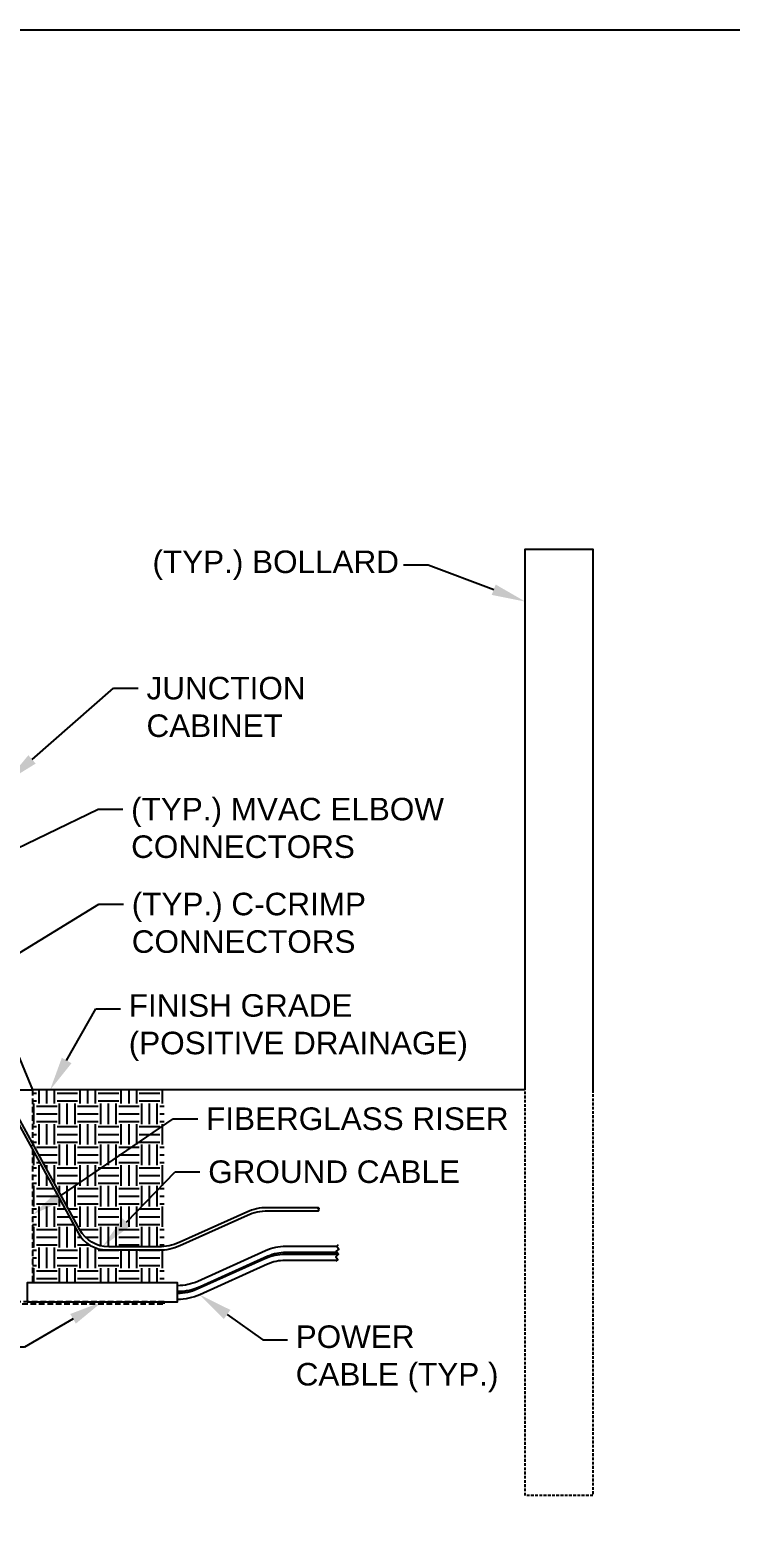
# Model space of a CAD drawing. Header units: feet. Extents: x -689 to 11593, y -511 to 1546.
# Drawn here: x 190 to 252.2, y 745 to 877.4 of the extents above; entities that cross this region are included whole.
import ezdxf
from ezdxf import colors
from ezdxf.entities.mleader import LeaderData, LeaderLine
from ezdxf.enums import TextEntityAlignment as Align
from ezdxf.math import Vec2, Vec3

# ---------------------------------------------------------------- set-up
doc = ezdxf.new("R2018")
doc.units = ezdxf.units.FT
doc.header["$MEASUREMENT"] = 0
doc.linetypes.add('HIDDEN', pattern=[0.375, 0.25, -0.125])
for name, color, linetype in [('E-CABL-ACF', 1, 'AC_CABLE_FEEDER'), ('E-COND-PVC', 4, 'Continuous'), ('E-DETL-1', 7, 'Continuous'), ('E-EQPM-ENCL', 8, 'Continuous'), ('E-FIN-GR', 4, 'Continuous'), ('E-HATCH', 9, 'Continuous'), ('G-ANNO-TEXT', 1, 'Continuous')]:
    doc.layers.add(name, color=color, linetype=linetype)
doc.layers.add('G-NPLT', color=67, linetype='Continuous', plot=False)
doc.styles.add('NEI-A', font='arial.ttf')
doc.styles.get("Standard").update_dxf_attribs({"font": 'arial.ttf'})
doc.linetypes.add('AC_CABLE_FEEDER', pattern='A,0.2,-0.05,0,-0.05,0.2,-0.12,["ACF",Standard,S=0.1,R=0,X=-0.05,Y=-0.05],-0.3,0.2,-0.05,0,-0.05', length=1.22)

# ---------------------------------------------------------------- blocks, each defined once
blk = doc.blocks.new('DETAIL_TITLE')
at = {"style": 'NEI-A', "flags": 8}
blk.add_attdef('#', text='', height=0.2, dxfattribs=at).set_placement((0.592, -0.511), align=Align.MIDDLE_CENTER)
at = {"lineweight": 30, "flags": 104}
blk.add_attdef('DETAIL_TITLE', text='', height=0.2, dxfattribs=at).set_placement((0.91, -0.525), align=Align.BOTTOM_LEFT)
at = {"style": 'NEI-A'}
for tag, p in [('SCALE:', (0.939, -0.738)), ('1"_=_', (1.547, -0.738))]:
    blk.add_attdef(tag, text='', height=0.1, dxfattribs=at).set_placement(p, align=Align.BOTTOM_LEFT)

msp = doc.modelspace()

# ---------------------------------------------------------------- linework, layer by layer
at = {"layer": 'E-CABL-ACF', "linetype": 'Continuous', "flags": 128}
msp.add_lwpolyline([(217.27969, 769.34751), (212.71534, 769.34751, 0.106093529), (210.9166, 768.9615), (204.90375, 766.25616, -0.106093529), (203.10501, 765.87014)], format="xyb", dxfattribs=at)
at = {"layer": 'E-COND-PVC'}
msp.add_lwpolyline([(189.73616, 764.44171), (203.10501, 764.44171), (203.10501, 766.13052), (189.73616, 766.13052), (189.73616, 766.13052)], close=True, dxfattribs=at)
at = {"layer": 'E-DETL-1', "color": 64, "linetype": 'Continuous', "flags": 128}
msp.add_lwpolyline([(215.62835, 772.51979, 0.512701525), (215.62835, 772.65679, -0.512701525), (215.62835, 772.79378, -0.512701525), (215.62835, 772.65679, 0.512701525)], format="xyb", dxfattribs=at)
at = {"layer": 'E-EQPM-ENCL', "linetype": 'Continuous', "ltscale": 2, "flags": 128}
for points in [[(188.58435, 787.17919), (190.23616, 783.24554)], [(123.19891, 783.24554), (190.23616, 783.24554)]]:
    msp.add_lwpolyline(points, dxfattribs=at)
at = {"layer": 'E-EQPM-ENCL', "linetype": 'HIDDEN', "ltscale": 2, "flags": 128}
msp.add_lwpolyline([(190.23616, 783.24554), (190.23616, 766.13052)], dxfattribs=at)
at = {"layer": 'E-EQPM-ENCL', "linetype": 'HIDDEN', "ltscale": 2}
msp.add_lwpolyline([(147.3005, 764.24882), (201.92645, 764.24882), (201.92645, 764.44171), (147.40279, 764.44171)], dxfattribs=at)
at = {"layer": 'G-ANNO-TEXT'}
msp.add_lwpolyline([(217.36881, 769.50115), (217.26138, 769.38057), (217.41244, 769.10781), (217.18689, 768.93884), (217.3908, 768.66088), (217.15609, 768.44391), (217.34013, 768.19013), (217.16915, 768.03357)], dxfattribs=at)
at = {"layer": 'G-NPLT'}
msp.add_lwpolyline([(0, 877.3502), (496, 877.3502), (496, 436.069), (0, 436.069)], close=True, dxfattribs=at)

# ---------------------------------------------------------------- block references
at = {"layer": 'G-ANNO-TEXT'}
ref = msp.add_blockref('DETAIL_TITLE', (119.10873, 745.31457), dxfattribs=dict(at, xscale=10, yscale=10, zscale=10))
lines = msp.add_mtext('{\\L2-WAY MEDIUM VOLTAGE JUNCTION BOX (FRONT VIEW)}', dxfattribs={"layer": '0', "insert": (128.20769, 743.06318), "char_height": 78.7635871, "attachment_point": 1})
ref.add_attrib('DETAIL_TITLE', '', (128.20769, 743.06318)).embed_mtext(lines)

# ---------------------------------------------------------------- next in the draw order: leaders
ml = msp.add_multileader_mtext('Standard', dxfattribs=at)
ml.set_content('\\pxsm1;JUNCTION CABINET', color=256, style='NEI-A')
ml.set_leader_properties()
ml.build(insert=Vec2(0, 0))
ml.multileader.update_dxf_attribs({"dogleg_length": 3, "arrow_head_size": 3})
ctx = ml.context
ctx.base_point, ctx.char_height, ctx.arrow_head_size, ctx.landing_gap_size, ctx.plane_origin = Vec3(199.61715, 818.89722), 2, 3, 0.73064, Vec3(175.5134, 798.71261)
notes = []
notes.append((ctx, [(0, (1, 1, 0), (197.42522, 818.89722), (1, 0), 2.19193, [(0, [(187.9198, 810.617)], 0, [])])]))
ctx.mtext.insert, ctx.mtext.width, ctx.mtext.line_spacing_factor, ctx.mtext.flow_direction = Vec3(200.34779, 819.91428), 9.8540412, 0.6, 5
ctx.mtext.has_bg_fill, ctx.mtext.bg_color, ctx.mtext.bg_scale_factor, ctx.mtext.bg_transparency, ctx.mtext.use_window_bg_color = 1, -1073741824, 1.5, 0, 1
ml = msp.add_multileader_mtext('Standard', dxfattribs=at)
ml.set_content('\\pxsm1,t2;FINISH GRADE \\P\\ptz;(POSITIVE DRAINAGE)', color=256, style='NEI-A')
ml.set_leader_properties()
ml.build(insert=Vec2(0, 0))
ml.multileader.update_dxf_attribs({"dogleg_length": 3, "arrow_head_size": 3})
ctx = ml.context
ctx.base_point, ctx.char_height, ctx.arrow_head_size, ctx.landing_gap_size, ctx.plane_origin = Vec3(198.04169, 790.45384), 2, 3, 0.73064, Vec3(175.55289, 764.19117)
notes.append((ctx, [(0, (1, 1, 0), (195.84976, 790.45384), (1, 0), 2.19193, [(0, [(191.78482, 783.24554)], 0, [])])]))
ctx.mtext.insert, ctx.mtext.width, ctx.mtext.defined_height, ctx.mtext.line_spacing_factor, ctx.mtext.flow_direction = Vec3(198.77233, 791.74784), 31.0325094, 8.47896, 0.6, 5
ctx.mtext.has_bg_fill, ctx.mtext.bg_color, ctx.mtext.bg_scale_factor, ctx.mtext.bg_transparency, ctx.mtext.use_window_bg_color = 1, -1073741824, 1.5, 0, 1
ml = msp.add_multileader_mtext('Standard', dxfattribs=at)
ml.set_content('\\pxsm1;8" SCH. 40 (TYP.)', color=256, style='NEI-A')
ml.set_leader_properties()
ml.build(insert=Vec2(0, 0))
ml.multileader.update_dxf_attribs({"dogleg_length": 3, "arrow_head_size": 3})
ctx = ml.context
ctx.base_point, ctx.char_height, ctx.arrow_head_size, ctx.landing_gap_size, ctx.plane_origin = Vec3(163.34608, 760.42493), 2, 3, 0.73064, Vec3(156.95595, 736.05765)
notes.append((ctx, [(1, (1, 1, 0), (189.51362, 760.42493), (-1, 0), 2.19193, [(0, [(196.42059, 764.44171)], 0, [])])]))
ctx.mtext.insert, ctx.mtext.width, ctx.mtext.defined_height, ctx.mtext.line_spacing_factor, ctx.mtext.flow_direction = Vec3(164.07673, 761.71892), 23.5039303, 6.3164, 0.6, 5
ctx.mtext.has_bg_fill, ctx.mtext.bg_color, ctx.mtext.bg_scale_factor, ctx.mtext.bg_transparency, ctx.mtext.use_window_bg_color = 1, -1073741824, 1.5, 0, 1
ml = msp.add_multileader_mtext('Standard', dxfattribs=at)
ml.set_content('\\pxsm1;POWER CABLE (TYP.)', color=256, style='NEI-A')
ml.set_leader_properties()
ml.build(insert=Vec2(0, 0))
ml.multileader.update_dxf_attribs({"dogleg_length": 3, "arrow_head_size": 3})
ctx = ml.context
ctx.base_point, ctx.char_height, ctx.arrow_head_size, ctx.landing_gap_size, ctx.plane_origin = Vec3(212.8654, 761.05033), 2, 3, 0.73064, Vec3(165.60474, 736.68305)
notes.append((ctx, [(0, (1, 1, 0), (210.67347, 761.05033), (1, 0), 2.19193, [(0, [(205.06939, 765.06711)], 0, [])])]))
ctx.mtext.insert, ctx.mtext.width, ctx.mtext.defined_height, ctx.mtext.line_spacing_factor, ctx.mtext.flow_direction = Vec3(213.59604, 762.34433), 18.5253262, 6.3164, 0.6, 5
ctx.mtext.has_bg_fill, ctx.mtext.bg_color, ctx.mtext.bg_scale_factor, ctx.mtext.bg_transparency, ctx.mtext.use_window_bg_color = 1, -1073741824, 1.5, 0, 1
for ctx, leaders in notes:
    for number, flags, end, landing, length, lines in leaders:
        leader = LeaderData()
        leader.index, (leader.has_last_leader_line, leader.has_dogleg_vector, leader.attachment_direction) = number, flags
        leader.last_leader_point, leader.dogleg_vector, leader.dogleg_length = Vec3(end), Vec3(landing), length
        for number, points, colour, breaks in lines:
            line = LeaderLine()
            line.index, line.vertices, line.color, line.breaks = number, Vec3.list(points), colors.encode_raw_color(colour), breaks
            leader.lines.append(line)
        ctx.leaders.append(leader)

# ---------------------------------------------------------------- next in the draw order: linework, layer by layer
at = {"layer": 'E-CABL-ACF', "linetype": 'Continuous', "flags": 128}
for points in [[(217.27542, 768.81816), (212.71534, 768.81816, 0.106093529), (211.1338, 768.47876), (205.12095, 765.77342, -0.106093529), (203.10501, 765.34079)], [(217.36951, 768.6412), (212.66378, 768.6412, 0.106093529), (210.86505, 768.25519), (204.85219, 765.54985, -0.103121086), (203.10501, 765.16414, -0.103121086)], [(217.24642, 768.11185), (212.66378, 768.11185, 0.106093529), (211.08224, 767.77245), (205.06939, 765.06711, -0.103441263), (203.10501, 764.63476, -0.103441263)]]:
    msp.add_lwpolyline(points, format="xyb", dxfattribs=at)
at = {"layer": 'E-DETL-1', "color": 64, "linetype": 'Continuous', "flags": 128}
for points in [[(183.91154, 789.0179, -0.198591478), (184.34664, 788.66794), (194.2705, 770.56039, 0.273920873), (196.83341, 769.04243), (201.49418, 769.04243, 0.106093529), (203.29292, 769.42844), (209.30577, 772.13378, -0.106093529), (211.10451, 772.51979), (215.62835, 772.51979)], [(215.62835, 772.79378), (211.04571, 772.79378, 0.106093529), (209.24697, 772.40777), (203.23412, 769.70243, -0.106093529), (201.43538, 769.31642), (196.99569, 769.31642, -0.273920873), (194.43278, 770.83438), (184.50892, 788.94193, 0.160109262), (184.1757, 789.25357)]]:
    msp.add_lwpolyline(points, format="xyb", dxfattribs=at)
at = {"layer": 'E-FIN-GR', "flags": 128}
msp.add_lwpolyline([(233.98743, 783.24554), (190.23616, 783.24554)], dxfattribs=at)

# ---------------------------------------------------------------- next in the draw order: leaders
at = {"layer": 'G-ANNO-TEXT'}
ml = msp.add_multileader_mtext('Standard', dxfattribs=at)
ml.set_content('\\pxsm1;(TYP.) MVAC ELBOW CONNECTORS', color=256, style='NEI-A')
ml.set_leader_properties()
ml.build(insert=Vec2(0, 0))
ml.multileader.update_dxf_attribs({"dogleg_length": 3, "arrow_head_size": 3})
ctx = ml.context
ctx.base_point, ctx.char_height, ctx.arrow_head_size, ctx.landing_gap_size, ctx.plane_origin = Vec3(198.25287, 808.15854), 2, 3, 0.73064, Vec3(181.44898, 776.25141)
notes = []
notes.append((ctx, [(0, (1, 1, 0), (196.06095, 808.15854), (1, 0), 2.19193, [(0, [(181.88239, 801.33504)], 0, [])])]))
ctx.mtext.insert, ctx.mtext.width, ctx.mtext.defined_height, ctx.mtext.line_spacing_factor, ctx.mtext.flow_direction = Vec3(198.98352, 809.1756), 34.1647309, 10.24652, 0.6, 5
ctx.mtext.has_bg_fill, ctx.mtext.bg_color, ctx.mtext.bg_scale_factor, ctx.mtext.bg_transparency, ctx.mtext.use_window_bg_color = 1, -1073741824, 1.5, 0, 1
for ctx, leaders in notes:
    for number, flags, end, landing, length, lines in leaders:
        leader = LeaderData()
        leader.index, (leader.has_last_leader_line, leader.has_dogleg_vector, leader.attachment_direction) = number, flags
        leader.last_leader_point, leader.dogleg_vector, leader.dogleg_length = Vec3(end), Vec3(landing), length
        for number, points, colour, breaks in lines:
            line = LeaderLine()
            line.index, line.vertices, line.color, line.breaks = number, Vec3.list(points), colors.encode_raw_color(colour), breaks
            leader.lines.append(line)
        ctx.leaders.append(leader)

# ---------------------------------------------------------------- next in the draw order: leaders
ml = msp.add_multileader_mtext('Standard', dxfattribs=at)
ml.set_content('\\pxsm1;(TYP.) C-CRIMP CONNECTORS', color=256, style='NEI-A')
ml.set_leader_properties()
ml.build(insert=Vec2(0, 0))
ml.multileader.update_dxf_attribs({"dogleg_length": 3, "arrow_head_size": 3})
ctx = ml.context
ctx.base_point, ctx.char_height, ctx.arrow_head_size, ctx.landing_gap_size, ctx.plane_origin = Vec3(198.30885, 799.73379), 2, 3, 0.73064, Vec3(181.44898, 766.53959)
notes = []
notes.append((ctx, [(0, (1, 1, 0), (196.11692, 799.73379), (1, 0), 2.19193, [(0, [(182.82773, 791.5968)], 0, [])])]))
ctx.mtext.insert, ctx.mtext.width, ctx.mtext.defined_height, ctx.mtext.line_spacing_factor, ctx.mtext.flow_direction = Vec3(199.0395, 800.75084), 28.893639, 6.31137, 0.6, 5
ctx.mtext.has_bg_fill, ctx.mtext.bg_color, ctx.mtext.bg_scale_factor, ctx.mtext.bg_transparency, ctx.mtext.use_window_bg_color = 1, -1073741824, 1.5, 0, 1
ml = msp.add_multileader_mtext('Standard', dxfattribs=at)
ml.set_content('\\pxsm1;FIBERGLASS RISER ', color=256, style='NEI-A')
ml.set_leader_properties()
ml.build(insert=Vec2(0, 0))
ml.multileader.update_dxf_attribs({"dogleg_length": 3, "arrow_head_size": 3})
ctx = ml.context
ctx.base_point, ctx.char_height, ctx.arrow_head_size, ctx.landing_gap_size, ctx.plane_origin = Vec3(204.90963, 780.67858), 2, 3, 0.73064, Vec3(177.87494, 753.52325)
notes.append((ctx, [(0, (1, 1, 0), (202.7177, 780.67858), (1, 0), 2.19193, [(0, [(190.23616, 772.16904)], 0, [])])]))
ctx.mtext.insert, ctx.mtext.width, ctx.mtext.defined_height, ctx.mtext.line_spacing_factor, ctx.mtext.flow_direction = Vec3(205.64028, 781.69564), 29.2336201, 5.65077, 0.6, 5
ctx.mtext.has_bg_fill, ctx.mtext.bg_color, ctx.mtext.bg_scale_factor, ctx.mtext.bg_transparency, ctx.mtext.use_window_bg_color = 1, -1073741824, 1.5, 0, 1
for ctx, leaders in notes:
    for number, flags, end, landing, length, lines in leaders:
        leader = LeaderData()
        leader.index, (leader.has_last_leader_line, leader.has_dogleg_vector, leader.attachment_direction) = number, flags
        leader.last_leader_point, leader.dogleg_vector, leader.dogleg_length = Vec3(end), Vec3(landing), length
        for number, points, colour, breaks in lines:
            line = LeaderLine()
            line.index, line.vertices, line.color, line.breaks = number, Vec3.list(points), colors.encode_raw_color(colour), breaks
            leader.lines.append(line)
        ctx.leaders.append(leader)

# ---------------------------------------------------------------- next in the draw order: linework, layer by layer
at = {"layer": 'E-EQPM-ENCL', "flags": 128}
msp.add_lwpolyline([(233.98743, 783.24554), (233.98743, 831.24554), (239.98743, 831.24554), (239.98743, 783.24554)], dxfattribs=at)
at = {"layer": 'E-EQPM-ENCL', "linetype": 'HIDDEN', "flags": 128}
msp.add_lwpolyline([(239.98743, 783.24554), (239.98743, 747.24554), (233.98743, 747.24554), (233.98743, 783.24554)], dxfattribs=at)

# ---------------------------------------------------------------- next in the draw order: leaders
at = {"layer": 'G-ANNO-TEXT'}
ml = msp.add_multileader_mtext('Standard', dxfattribs=at)
ml.set_content('\\pxsm1;GROUND CABLE', color=256, style='NEI-A')
ml.set_leader_properties()
ml.build(insert=Vec2(0, 0))
ml.multileader.update_dxf_attribs({"dogleg_length": 3, "arrow_head_size": 3})
ctx = ml.context
ctx.base_point, ctx.char_height, ctx.arrow_head_size, ctx.landing_gap_size, ctx.plane_origin = Vec3(205.09759, 775.973), 2, 3, 0.73064, Vec3(170.59577, 791.71207)
notes = []
notes.append((ctx, [(0, (1, 1, 0), (202.90566, 775.973), (1, 0), 2.19193, [(0, [(196.46964, 769.36415)], 0, [])])]))
ctx.mtext.insert, ctx.mtext.width, ctx.mtext.defined_height, ctx.mtext.line_spacing_factor, ctx.mtext.flow_direction = Vec3(205.82823, 776.99005), 23.9494315, 3.59768, 0.6, 5
ctx.mtext.has_bg_fill, ctx.mtext.bg_color, ctx.mtext.bg_scale_factor, ctx.mtext.bg_transparency, ctx.mtext.use_window_bg_color = 1, -1073741824, 1.5, 0, 1
for ctx, leaders in notes:
    for number, flags, end, landing, length, lines in leaders:
        leader = LeaderData()
        leader.index, (leader.has_last_leader_line, leader.has_dogleg_vector, leader.attachment_direction) = number, flags
        leader.last_leader_point, leader.dogleg_vector, leader.dogleg_length = Vec3(end), Vec3(landing), length
        for number, points, colour, breaks in lines:
            line = LeaderLine()
            line.index, line.vertices, line.color, line.breaks = number, Vec3.list(points), colors.encode_raw_color(colour), breaks
            leader.lines.append(line)
        ctx.leaders.append(leader)

# ---------------------------------------------------------------- next in the draw order: hatches: boundary and pattern name
at = {"layer": 'E-HATCH'}
h = msp.add_hatch(dxfattribs=at)
h.set_pattern_fill('EARTH', color=252, scale=7.30643)
h.set_pattern_definition([(0, (106.5517, 108.2514), (1.8266074, 1.8266074), [1.826607, -1.826607]), (0, (106.5517, 108.9364), (1.8266074, 1.8266074), [1.826607, -1.826607]), (0, (106.5517, 109.6214), (1.8266074, 1.8266074), [1.826607, -1.826607]), (90, (106.78, 109.8497), (-1.8266074, 1.8266074), [1.826607, -1.826607]), (90, (107.465, 109.8497), (-1.8266074, 1.8266074), [1.826607, -1.826607]), (90, (108.15, 109.8497), (-1.8266074, 1.8266074), [1.826607, -1.826607])])
h.paths.add_polyline_path([(201.92645, 780.13913), (201.92645, 783.24554), (190.23616, 783.24554), (190.23616, 778.49173), (192.75876, 773.88888)])
h.paths.add_polyline_path([(201.92645, 780.13913), (192.75876, 773.88888), (194.43278, 770.83438, 0.273920873), (196.99569, 769.31642), (201.43538, 769.31642, 0.028070543), (201.92645, 769.34401)])
h.paths.add_polyline_path([(201.92645, 769.06379, -0.024696251), (201.49418, 769.04243), (196.83341, 769.04243, -0.273920873), (194.2705, 770.56039), (190.23616, 777.92164), (190.23616, 766.13564), (195.25125, 766.13052), (201.92645, 766.13052)])
h.paths.add_polyline_path([(198.04313, 785.24432), (229.22049, 785.24432), (229.22049, 792.74307), (198.04313, 792.74307)], flags=9)

# ---------------------------------------------------------------- next in the draw order: leaders
at = {"layer": 'G-ANNO-TEXT'}
ml = msp.add_multileader_mtext('Standard', dxfattribs=at)
ml.set_content('(TYP.) BOLLARD', color=256, style='NEI-A')
ml.set_leader_properties()
ml.build(insert=Vec2(0, 0))
ml.multileader.update_dxf_attribs({"dogleg_length": 2.19193, "arrow_head_size": 3})
ctx = ml.context
ctx.base_point, ctx.char_height, ctx.arrow_head_size, ctx.landing_gap_size, ctx.plane_origin = Vec3(200.14746, 829.83483), 2, 3, 0.73064, Vec3(214.7661, 778.67111)
notes = []
notes.append((ctx, [(1, (1, 1, 0), (225.37366, 829.83483), (-1, 0), 2.19193, [(0, [(233.98743, 826.5928)], 0, [])])]))
ctx.mtext.insert, ctx.mtext.width, ctx.mtext.line_spacing_factor, ctx.mtext.flow_direction = Vec3(200.8781, 831.12883), 22.3321391, 0.6, 5
ctx.mtext.has_bg_fill, ctx.mtext.bg_color, ctx.mtext.bg_scale_factor, ctx.mtext.bg_transparency, ctx.mtext.use_window_bg_color = 1, -1073741824, 1.5, 0, 1
for ctx, leaders in notes:
    for number, flags, end, landing, length, lines in leaders:
        leader = LeaderData()
        leader.index, (leader.has_last_leader_line, leader.has_dogleg_vector, leader.attachment_direction) = number, flags
        leader.last_leader_point, leader.dogleg_vector, leader.dogleg_length = Vec3(end), Vec3(landing), length
        for number, points, colour, breaks in lines:
            line = LeaderLine()
            line.index, line.vertices, line.color, line.breaks = number, Vec3.list(points), colors.encode_raw_color(colour), breaks
            leader.lines.append(line)
        ctx.leaders.append(leader)

doc.saveas('drawing.dxf')
